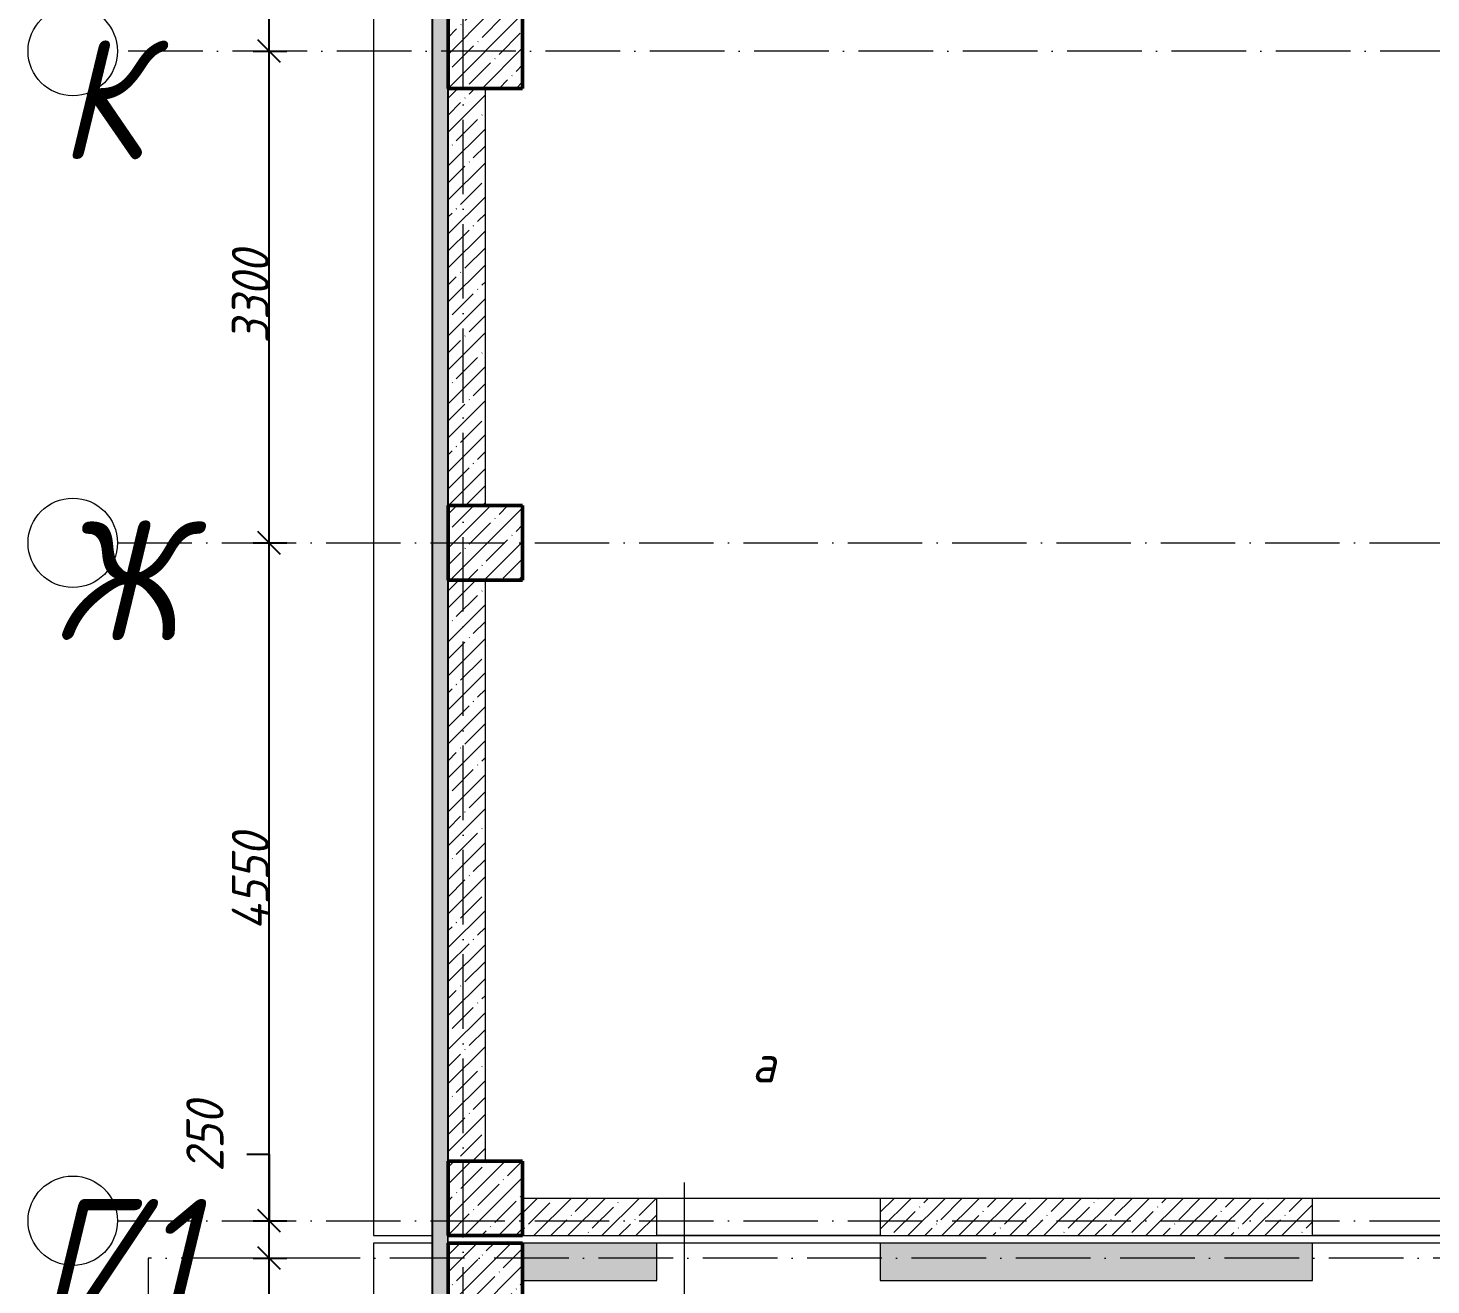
# Model space of a CAD drawing. Header units: millimetres. Extents: x -606178 to 312196, y -19338 to 632709.
# Drawn here: x -605336 to -595922, y 460994 to 469430 of the extents above; entities that cross this region are included whole.
import ezdxf

# ---------------------------------------------------------------- set-up
doc = ezdxf.new("R2010")
doc.units = ezdxf.units.MM
doc.linetypes.add('200_ШТРИХ_ш1п0_6_', pattern=[160, 100, -60])
doc.linetypes.add('50_200_ШТРИХ_1Т_ш5_п1_п1_', pattern=[700, 500, -100, 0, -100])
for name, color, linetype, lineweight in [('A-____-____-DIMS', 7, 'Continuous', 9), ('A-____-NOTE-TEXT', 7, 'Continuous', 9), ('A-DOOR-____-OTLN', 7, 'Continuous', 9), ('A-FLOR-____-OTLN', 7, 'Continuous', 9), ('A-WALL-____-MCUT', 7, 'Continuous', 13), ('A-WALL-____-MCUT-1', 7, 'Continuous', 9), ('A-WALL-____-MCUT-3', 7, 'Continuous', 9), ('A-WALL-____-PATT-1', 7, 'Continuous', 9), ('A-WALL-FNSH-MCUT-1', 7, 'Continuous', 9), ('S-COLS-____-MCUT', 7, 'Continuous', 50), ('S-COLS-____-OTLN', 7, 'Continuous', 9), ('S-GRID-____-IDEN', 7, 'Continuous', 9), ('S-GRID-____-OTLN', 7, 'Continuous', 9), ('S-GRID-____-OTLN-1', 7, '50_200_ШТРИХ_1Т_ш5_п1_п1_', 9)]:
    doc.layers.add(name, color=color, linetype=linetype, lineweight=lineweight)
for name, color, linetype, lineweight, true_color in [('A-DETL-GENF-OTLN-4', 9, '200_ШТРИХ_ш1п0_6_', 9, 0x808080), ('A-DETL-GENF-OTLN-5', 7, 'Continuous', 5, 0xc0c0c0), ('A-DOOR-____-OTLN-1', 7, 'Continuous', 9, 0xffffff)]:
    doc.layers.add(name, color=color, linetype=linetype, lineweight=lineweight, true_color=true_color)
doc.styles.add('ISOCPEUR_I', font='isocpeui.ttf', dxfattribs={"width": 0.9, "height": 2.5})
doc.styles.add('ISOCPEUR_I_9', font='isocpeui.ttf', dxfattribs={"width": 0.9, "height": 250})
doc.dimstyles.new('ISO-2_5_0_9К_БОЛЬШОЙ_ОСИ', dxfattribs={"dimscale": 304.8, "dimtxt": 248.995294, "dimasz": 0.492126, "dimexe": 0.393701, "dimexo": 0, "dimgap": 0, "dimtad": 1, "dimdec": 0, "dimzin": 0, "dimdsep": 46, "dimtxsty": 'ISOCPEUR_I_9', "dimblk1": 'OBLIQUE', "dimblk2": 'OBLIQUE', "dimsah": 1, "dimcen": 0.09, "dimdle": 0.393701, "dimazin": 0, "dimtfac": 1, "dimtdec": 4, "dimtix": 1, "dimtmove": 0, "dimatfit": 3, "dimfxl": 1, "dimtvp": 1, "dimtolj": 1, "dimtzin": 0, "dimarcsym": 2})
doc.dimstyles.new('ISO-2_5_0_9К_БОЛЬШОЙ_ОСИ_1', dxfattribs={"dimscale": 304.8, "dimtxt": 248.995294, "dimasz": 0.492126, "dimexe": 0.393701, "dimexo": 0, "dimgap": 0, "dimtad": 1, "dimdec": 0, "dimzin": 0, "dimdsep": 46, "dimtxsty": 'ISOCPEUR_I_9', "dimblk1": 'OBLIQUE', "dimblk2": 'OBLIQUE', "dimsah": 1, "dimcen": 0.09, "dimdle": 0.393701, "dimazin": 0, "dimtfac": 1, "dimtdec": 4, "dimtix": 1, "dimtmove": 1, "dimatfit": 3, "dimfxl": 1, "dimtvp": 1, "dimtolj": 1, "dimtzin": 0, "dimarcsym": 2})
pattern_1 = [(45, (-600067.05, 451794.26), (-114.04925, 114.04925), []), (45, (-599953, 451794.26), (-114.04925, 114.04925), [201.612, -40.322, 3.353, -36.97])]

# ---------------------------------------------------------------- blocks, each defined once
blk = doc.blocks.new('BSC_Колонна _Прямоугольная - 500х500-V48-АР1_Кладочный план подвала в осях 1-64_А-ГГ')
at = {"layer": 'S-COLS-____-OTLN'}
h = blk.add_hatch(dxfattribs=at)
h.set_pattern_fill('FP_59', color=256, style=0, pattern_type=2)
h.set_pattern_definition([(45, (2200, -9781.04), (-114.0493, 114.0493), []), (45, (2314.05, -9781.04), (-114.0493, 114.0493), [201.612, -40.322, 3.353, -36.97])])
h.paths.add_polyline_path([(-250, -250), (250, -250), (250, 250), (-250, 250)], flags=0)
at = {"layer": 'S-COLS-____-MCUT'}
for p, q in [((250, 250), (-250, 250)), ((-250, 250), (-250, -250)), ((250, -250), (250, 250)), ((-250, -250), (250, -250))]:
    blk.add_line(p, q, dxfattribs=at)
blk = doc.blocks.new('BSC_Колонна _Прямоугольная - 500х500-V51-АР1_Кладочный план подвала в осях 1-64_А-ГГ')
at = {"layer": 'S-COLS-____-OTLN'}
h = blk.add_hatch(dxfattribs=at)
h.set_pattern_fill('FP_62', color=256, style=0, pattern_type=2)
h.set_pattern_definition([(45, (2200, -17481.04), (-114.0493, 114.0493), []), (45, (2314.05, -17481.04), (-114.0493, 114.0493), [201.612, -40.322, 3.353, -36.97])])
h.paths.add_polyline_path([(-250, -250), (250, -250), (250, 250), (-250, 250)], flags=0)
at = {"layer": 'S-COLS-____-MCUT'}
for p, q in [((250, 250), (-250, 250)), ((-250, 250), (-250, -250)), ((250, -250), (250, 250)), ((-250, -250), (250, -250))]:
    blk.add_line(p, q, dxfattribs=at)
blk = doc.blocks.new('BSC_Колонна _Прямоугольная - 500х500-V108-АР1_Кладочный план подвала в осях 1-64_А-ГГ')
at = {"layer": 'S-COLS-____-OTLN'}
h = blk.add_hatch(dxfattribs=at)
h.set_pattern_fill('FP_120', color=256, style=0, pattern_type=2)
h.set_pattern_definition([(45, (2200, -14181.04), (-114.0493, 114.0493), []), (45, (2314.05, -14181.04), (-114.0493, 114.0493), [201.612, -40.322, 3.353, -36.97])])
h.paths.add_polyline_path([(-250, -250), (250, -250), (250, 250), (-250, 250)], flags=0)
at = {"layer": 'S-COLS-____-MCUT'}
for p, q in [((250, 250), (-250, 250)), ((-250, 250), (-250, -250)), ((250, -250), (250, 250)), ((-250, -250), (250, -250))]:
    blk.add_line(p, q, dxfattribs=at)
blk = doc.blocks.new('Проем_Дверь_Прямоугольный - 1500х2200h_проемы без заполнения-26839827-АР1_Кладочный план подвала в осях 1-64_А-ГГ')
at = {"layer": 'A-DOOR-____-OTLN-1'}
for p, q in [((750, 125), (-750, 125)), ((750, -125), (-750, -125))]:
    blk.add_line(p, q, dxfattribs=at)
blk = doc.blocks.new('BSC_Колонна _Прямоугольная - 500х500-V148-АР1_Кладочный план подвала в осях 1-64_А-ГГ')
at = {"layer": 'S-COLS-____-OTLN'}
h = blk.add_hatch(dxfattribs=at)
h.set_pattern_fill('FP_164', color=256, style=0, pattern_type=2)
h.set_pattern_definition([(45, (2200, -9231.04), (-114.0493, 114.0493), []), (45, (2314.05, -9231.04), (-114.0493, 114.0493), [201.612, -40.322, 3.353, -36.97])])
h.paths.add_polyline_path([(-250, -250), (250, -250), (250, 250), (-250, 250)], flags=0)
at = {"layer": 'S-COLS-____-MCUT'}
for p, q in [((250, 250), (-250, 250)), ((-250, 250), (-250, -250)), ((250, -250), (250, 250)), ((-250, -250), (250, -250))]:
    blk.add_line(p, q, dxfattribs=at)
blk = doc.blocks.new('DET_L_Имитация разреза_ISO2-5 - Вправо-27489999-АР1_Кладочный план подвала в осях 1-64_А-ГГ')
at = {"layer": 'A-DETL-GENF-OTLN-5'}
blk.add_line((143.1, 0), (4393.7, 0), dxfattribs=at)
blk = doc.blocks.new('Ось сетки - Круг_Ø6_00__ISO-2_5_0_9K_-25732049-АР1_Кладочный план подвала в осях 1-64_А-ГГ')
at = {"layer": 'S-GRID-____-IDEN'}
blk.add_circle((0, 0), 3, dxfattribs=at)
blk = doc.blocks.new('_Oblique')
at = {"color": 0, "linetype": 'ByBlock', "lineweight": -2}
blk.add_line((-0.5, -0.5), (0.5, 0.5), dxfattribs=at)
blk = doc.blocks.new('*D3965')
at = {"layer": 'A-____-____-DIMS', "color": 0, "lineweight": -2, "transparency": 16777216}
for p, q in [((-603718.4, 457655.3), (-603718.4, 461295.3)), ((-603824.5, 461175.3), (-603598.4, 461175.3)), ((-603824.5, 457775.3), (-603598.4, 457775.3))]:
    blk.add_line(p, q, dxfattribs=at)
at = {"layer": 'Defpoints', "color": 0, "transparency": 16777216}
for p in [(-603824.5, 461175.3), (-603718.4, 461175.3), (-603824.5, 457775.3)]:
    blk.add_point(p, dxfattribs=at)
at = {"layer": 'A-____-____-DIMS', "color": 0, "lineweight": -2, "transparency": 16777216, "xscale": 150, "yscale": 150, "zscale": 150}
for p, rotation in [((-603718.4, 461175.3), 90), ((-603718.4, 457775.3), 270)]:
    blk.add_blockref('_Oblique', p, dxfattribs=dict(at, rotation=rotation))
at = {"layer": 'A-____-____-DIMS', "color": 0, "transparency": 16777216, "insert": (-603843.4, 459475.3), "char_height": 250, "width": 781.462, "attachment_point": 5, "rotation": 90, "style": 'ISOCPEUR_I_9'}
blk.add_mtext('\\A1;3400', dxfattribs=at)
blk = doc.blocks.new('*D3966')
at = {"layer": 'A-____-____-DIMS', "color": 0, "lineweight": -2, "transparency": 16777216}
for p, q in [((-603868.4, 461872.2), (-603718.4, 461872.2)), ((-603718.4, 461872.2), (-603718.4, 461425.3)), ((-603718.4, 461055.3), (-603718.4, 461545.3)), ((-603824.5, 461425.3), (-603598.4, 461425.3)), ((-603824.5, 461175.3), (-603598.4, 461175.3))]:
    blk.add_line(p, q, dxfattribs=at)
at = {"layer": 'Defpoints', "color": 0, "transparency": 16777216}
for p in [(-603824.5, 461425.3), (-603718.4, 461425.3), (-603824.5, 461175.3)]:
    blk.add_point(p, dxfattribs=at)
at = {"layer": 'A-____-____-DIMS', "color": 0, "lineweight": -2, "transparency": 16777216, "xscale": 150, "yscale": 150, "zscale": 150}
for p, rotation in [((-603718.4, 461425.3), 90), ((-603718.4, 461175.3), 270)]:
    blk.add_blockref('_Oblique', p, dxfattribs=dict(at, rotation=rotation))
at = {"layer": 'A-____-____-DIMS', "color": 0, "transparency": 16777216, "insert": (-604274.1, 461754.4), "char_height": 250, "width": 568.858, "attachment_point": 1, "rotation": 90, "line_spacing_factor": 1.149209, "style": 'ISOCPEUR_I_9'}
blk.add_mtext('\\A1;250', dxfattribs=at)
blk = doc.blocks.new('*D3967')
at = {"layer": 'A-____-____-DIMS', "color": 0, "lineweight": -2, "transparency": 16777216}
for p, q in [((-603718.4, 461305.3), (-603718.4, 466095.3)), ((-603824.5, 465975.3), (-603598.4, 465975.3)), ((-603824.5, 461425.3), (-603598.4, 461425.3))]:
    blk.add_line(p, q, dxfattribs=at)
at = {"layer": 'Defpoints', "color": 0, "transparency": 16777216}
for p in [(-603824.5, 465975.3), (-603718.4, 465975.3), (-603824.5, 461425.3)]:
    blk.add_point(p, dxfattribs=at)
at = {"layer": 'A-____-____-DIMS', "color": 0, "lineweight": -2, "transparency": 16777216, "xscale": 150, "yscale": 150, "zscale": 150}
for p, rotation in [((-603718.4, 465975.3), 90), ((-603718.4, 461425.3), 270)]:
    blk.add_blockref('_Oblique', p, dxfattribs=dict(at, rotation=rotation))
at = {"layer": 'A-____-____-DIMS', "color": 0, "transparency": 16777216, "insert": (-603843.4, 463700.3), "char_height": 250, "width": 781.462, "attachment_point": 5, "rotation": 90, "style": 'ISOCPEUR_I_9'}
blk.add_mtext('\\A1;4550', dxfattribs=at)
blk = doc.blocks.new('*D3968')
at = {"layer": 'A-____-____-DIMS', "color": 0, "lineweight": -2, "transparency": 16777216}
for p, q in [((-603718.4, 465855.3), (-603718.4, 469395.3)), ((-603824.5, 469275.3), (-603598.4, 469275.3)), ((-603824.5, 465975.3), (-603598.4, 465975.3))]:
    blk.add_line(p, q, dxfattribs=at)
at = {"layer": 'Defpoints', "color": 0, "transparency": 16777216}
for p in [(-603824.5, 469275.3), (-603718.4, 469275.3), (-603824.5, 465975.3)]:
    blk.add_point(p, dxfattribs=at)
at = {"layer": 'A-____-____-DIMS', "color": 0, "lineweight": -2, "transparency": 16777216, "xscale": 150, "yscale": 150, "zscale": 150}
for p, rotation in [((-603718.4, 469275.3), 90), ((-603718.4, 465975.3), 270)]:
    blk.add_blockref('_Oblique', p, dxfattribs=dict(at, rotation=rotation))
at = {"layer": 'A-____-____-DIMS', "color": 0, "transparency": 16777216, "insert": (-603843.4, 467625.3), "char_height": 250, "width": 758.478, "attachment_point": 5, "rotation": 90, "style": 'ISOCPEUR_I_9'}
blk.add_mtext('\\A1;3300', dxfattribs=at)
blk = doc.blocks.new('*D3969')
at = {"layer": 'A-____-____-DIMS', "color": 0, "lineweight": -2, "transparency": 16777216}
for p, q in [((-603718.4, 469155.3), (-603718.4, 475395.3)), ((-603824.5, 475275.3), (-603598.4, 475275.3)), ((-603824.5, 469275.3), (-603598.4, 469275.3))]:
    blk.add_line(p, q, dxfattribs=at)
at = {"layer": 'Defpoints', "color": 0, "transparency": 16777216}
for p in [(-603824.5, 475275.3), (-603718.4, 475275.3), (-603824.5, 469275.3)]:
    blk.add_point(p, dxfattribs=at)
at = {"layer": 'A-____-____-DIMS', "color": 0, "lineweight": -2, "transparency": 16777216, "xscale": 150, "yscale": 150, "zscale": 150}
for p, rotation in [((-603718.4, 475275.3), 90), ((-603718.4, 469275.3), 270)]:
    blk.add_blockref('_Oblique', p, dxfattribs=dict(at, rotation=rotation))
at = {"layer": 'A-____-____-DIMS', "color": 0, "transparency": 16777216, "insert": (-603843.4, 472275.3), "char_height": 250, "width": 758.478, "attachment_point": 5, "rotation": 90, "style": 'ISOCPEUR_I_9'}
blk.add_mtext('\\A1;6000', dxfattribs=at)

msp = doc.modelspace()

# ---------------------------------------------------------------- hatches: boundary and pattern name
at = {"layer": 'A-WALL-____-PATT-1'}
h = msp.add_hatch(dxfattribs=at)
h.set_pattern_fill('FP_91', color=256, style=0, pattern_type=2)
h.set_pattern_definition([(0, (-600067.05, 451794.26), (120.968, 69.841), [80.645, -161.29]), (120, (-600067.05, 451794.26), (-120.96808, 69.84086), [80.645, -161.29]), (60, (-600067.05, 451794.26), (-8e-05, 139.68186), [0, -161.29, 80.645, 0])])
h.paths.add_polyline_path([(-602519.047, 449773.3011), (-602519.047, 499527.3011), (-602619.047, 499527.3011), (-602619.047, 449773.3011)], flags=0)
h = msp.add_hatch(dxfattribs=at)
h.set_pattern_fill('FP_1', color=256, style=0, pattern_type=2)
h.set_pattern_definition(pattern_1)
h.paths.add_polyline_path([(-602267.047, 466225.3011), (-602267.047, 469025.3011), (-602517.047, 469025.3011), (-602517.047, 466225.3011)], flags=0)
h = msp.add_hatch(dxfattribs=at)
h.set_pattern_fill('FP_1', color=256, style=0, pattern_type=2)
h.set_pattern_definition(pattern_1)
h.paths.add_polyline_path([(-602267.047, 461825.3011), (-602267.047, 465725.3011), (-602517.047, 465725.3011), (-602517.047, 461825.3011)], flags=0)
h = msp.add_hatch(dxfattribs=at)
h.set_pattern_fill('FP_1', color=256, style=0, pattern_type=2)
h.set_pattern_definition(pattern_1)
h.paths.add_polyline_path([(-594967.047, 461325.3011), (-594967.047, 461575.3011), (-595216.9048, 461575.3011), (-595216.9048, 461325.3011)], flags=0)
h.paths.add_polyline_path([(-596716.9048, 461325.3011), (-596716.9048, 461575.3011), (-599617.047, 461575.3011), (-599617.047, 461325.3011)], flags=0)
h.paths.add_polyline_path([(-601117.047, 461325.3011), (-601117.047, 461575.3011), (-602017.047, 461575.3011), (-602017.047, 461325.3011)], flags=0)
h = msp.add_hatch(dxfattribs=at)
h.set_pattern_fill('FP_1', color=256, style=0, pattern_type=2)
h.set_pattern_definition(pattern_1)
h.paths.add_polyline_path([(-575337.3696, 461025.3011), (-574267.047, 461025.3011), (-574267.047, 461275.3011), (-595216.9048, 461275.3011), (-595216.9048, 461025.3011), (-577104.8728, 461025.3011)], flags=0)
h.paths.add_polyline_path([(-596716.9048, 461025.3011), (-596717.9048, 461275.3011), (-599617.047, 461275.3011), (-599617.047, 461025.3011), (-596717.9048, 461025.3011)], flags=0)
h.paths.add_polyline_path([(-601117.047, 461025.3011), (-601117.047, 461275.3011), (-602017.047, 461275.3011), (-602017.047, 461025.3011)], flags=0)

# ---------------------------------------------------------------- linework, layer by layer
at = {"layer": 'A-FLOR-____-OTLN'}
for p, q in [((-603017.047, 500025.3011), (-603017.047, 461325.3011)), ((-603017.047, 461325.3011), (-602627.047, 461325.3011)), ((-602627.047, 461275.3011), (-603017.047, 461275.3011)), ((-603017.047, 461275.3011), (-603017.047, 452331.5619)), ((-601117.047, 461325.3011), (-599617.047, 461325.3011)), ((-599617.047, 461275.3011), (-601117.047, 461275.3011)), ((-596716.9048, 461325.3011), (-595216.9048, 461325.3011)), ((-595216.9048, 461275.3011), (-596716.9048, 461275.3011))]:
    msp.add_line(p, q, dxfattribs=at)
at = {"layer": 'A-WALL-____-MCUT'}
for p, q in [((-602627.047, 499635.3011), (-602627.047, 449765.3011)), ((-602619.047, 449773.3011), (-602619.047, 499627.3011))]:
    msp.add_line(p, q, dxfattribs=at)
at = {"layer": 'A-WALL-____-MCUT-1'}
for p, q in [((-602517.047, 469025.3011), (-602517.047, 466225.3011)), ((-602267.047, 466225.3011), (-602267.047, 469025.3011)), ((-602517.047, 465725.3011), (-602517.047, 461825.3011)), ((-602267.047, 461825.3011), (-602267.047, 465725.3011)), ((-601117.047, 461575.3011), (-602017.047, 461575.3011)), ((-601117.047, 461325.3011), (-601117.047, 461575.3011)), ((-596716.9048, 461575.3011), (-599617.047, 461575.3011)), ((-599617.047, 461575.3011), (-599617.047, 461325.3011)), ((-596716.9048, 461325.3011), (-596716.9048, 461575.3011)), ((-602017.047, 461325.3011), (-601117.047, 461325.3011)), ((-601117.047, 461275.3011), (-602017.047, 461275.3011)), ((-601117.047, 461025.3011), (-601117.047, 461275.3011)), ((-599617.047, 461325.3011), (-596716.9048, 461325.3011)), ((-596716.9048, 461275.3011), (-599617.047, 461275.3011)), ((-599617.047, 461275.3011), (-599617.047, 461025.3011)), ((-596716.9048, 461025.3011), (-596716.9048, 461275.3011)), ((-602017.047, 461025.3011), (-601117.047, 461025.3011)), ((-599617.047, 461025.3011), (-596717.9048, 461025.3011))]:
    msp.add_line(p, q, dxfattribs=at)
at = {"layer": 'A-WALL-____-MCUT-3'}
msp.add_line((-602519.047, 449873.3011), (-602519.047, 499527.3011), dxfattribs=at)
at = {"layer": 'A-WALL-FNSH-MCUT-1'}
msp.add_line((-602517.047, 461275.3011), (-602517.047, 461325.3011), dxfattribs=at)
at = {"layer": 'S-GRID-____-OTLN'}
msp.add_line((-604529.5766, 461175.3011), (-604529.5766, 460663.6943), dxfattribs=at)
at = {"layer": 'S-GRID-____-OTLN-1'}
for p, q in [((-602417.047, 447311.6528), (-602417.047, 501675.2188)), ((-573359.3078, 469275.3011), (-604735.8172, 469275.3011)), ((-604735.8172, 465975.3011), (-573359.3078, 465975.3011)), ((-604735.8172, 461425.3011), (-576196.4463, 461425.3011)), ((-495992.6403, 461175.3011), (-604529.5766, 461175.3011))]:
    msp.add_line(p, q, dxfattribs=at)

# ---------------------------------------------------------------- block references
at = {"layer": 'A-DETL-GENF-OTLN-4', "rotation": 89.99999999999994}
msp.add_blockref('DET_L_Имитация разреза_ISO2-5 - Вправо-27489999-АР1_Кладочный план подвала в осях 1-64_А-ГГ', (-600931.6196, 457288.4934), dxfattribs=at)
at = {"layer": 'A-DOOR-____-OTLN'}
for p in [(-600367.047, 461450.3011), (-595966.9048, 461450.3011)]:
    msp.add_blockref('Проем_Дверь_Прямоугольный - 1500х2200h_проемы без заполнения-26839827-АР1_Кладочный план подвала в осях 1-64_А-ГГ', p, dxfattribs=at)
at = {"layer": 'S-COLS-____-OTLN'}
for name, p in [('BSC_Колонна _Прямоугольная - 500х500-V51-АР1_Кладочный план подвала в осях 1-64_А-ГГ', (-602267.047, 469275.3011)), ('BSC_Колонна _Прямоугольная - 500х500-V108-АР1_Кладочный план подвала в осях 1-64_А-ГГ', (-602267.047, 465975.3011)), ('BSC_Колонна _Прямоугольная - 500х500-V48-АР1_Кладочный план подвала в осях 1-64_А-ГГ', (-602267.047, 461575.3011)), ('BSC_Колонна _Прямоугольная - 500х500-V148-АР1_Кладочный план подвала в осях 1-64_А-ГГ', (-602267.047, 461025.3011))]:
    msp.add_blockref(name, p, dxfattribs=at)
at = {"layer": 'S-GRID-____-IDEN', "xscale": 99.99999999999993, "yscale": 99.99999999999993, "zscale": 99.99999999999993}
for p, rotation in [((-605035.8172, 469275.3011), 89.9999999999998), ((-605035.8172, 465975.3011), 269.9999999999996), ((-605035.8172, 461425.3011), 269.9999999999996)]:
    msp.add_blockref('Ось сетки - Круг_Ø6_00__ISO-2_5_0_9K_-25732049-АР1_Кладочный план подвала в осях 1-64_А-ГГ', p, dxfattribs=dict(at, rotation=rotation))

# ---------------------------------------------------------------- texts
at = {"layer": 'A-____-NOTE-TEXT', "insert": (-600479.2292, 462604.3676), "char_height": 250, "width": 223.670813, "attachment_point": 1, "style": 'ISOCPEUR_I'}
msp.add_mtext('\\fISOCPEUR|b0|i1|c204|p34|;\\W.9;а', dxfattribs=at)
at = {"layer": 'S-GRID-____-IDEN', "char_height": 800, "attachment_point": 1, "style": 'ISOCPEUR_I'}
for s, insert, width in [('\\fISOCPEUR|b0|i1|c204|p34|;\\W.9;К', (-605128.6376, 469351.377), 223.670812), ('\\fISOCPEUR|b0|i1|c204|p34|;\\W.9;Ж', (-605157.6467, 466121.9336), 281.392312), ('\\fISOCPEUR|b0|i1|c204|p34|;\\W.9;Г', (-605267.4467, 461571.9336), 202.02525), ('/1', (-605100.7592, 461571.9336), 346.329)]:
    msp.add_mtext(s, dxfattribs=dict(at, insert=insert, width=width))

# ---------------------------------------------------------------- dimensions: what is measured, and where the dimension line sits
at = {"layer": 'A-____-____-DIMS'}
for base, p1, p2, override, picture, middle in [((-603718.4425, 475275.3011), (-603824.5086, 469275.3011), (-603824.5086, 475275.3011), {"dimtxt": 400, "dimpost": '<>', "dimfxl": 6000}, '*D3969', (-603843.4425, 472275.3011)), ((-603718.4425, 469275.3011), (-603824.5086, 465975.3011), (-603824.5086, 469275.3011), {"dimtxt": 400, "dimpost": '<>', "dimfxl": 3300}, '*D3968', (-603843.4425, 467625.3011)), ((-603718.4425, 465975.3011), (-603824.5086, 461425.3011), (-603824.5086, 465975.3011), {"dimtxt": 400, "dimpost": '<>', "dimfxl": 4550}, '*D3967', (-603843.4425, 463700.3011)), ((-603718.4425, 461175.3011), (-603824.5086, 457775.3011), (-603824.5086, 461175.3011), {"dimtxt": 400, "dimpost": '<>', "dimfxl": 3400}, '*D3965', (-603843.4425, 459475.3011))]:
    dim = msp.add_linear_dim(base=base, p1=p1, p2=p2, angle=90, dimstyle='ISO-2_5_0_9К_БОЛЬШОЙ_ОСИ', override=override, dxfattribs=at)
    dim.commit()
    dim.dimension.update_dxf_attribs({"geometry": picture, "text_midpoint": middle})
dim = msp.add_linear_dim(base=(-603718.4425, 461425.3011), p1=(-603824.5086, 461175.3011), p2=(-603824.5086, 461425.3011), angle=90, dimstyle='ISO-2_5_0_9К_БОЛЬШОЙ_ОСИ_1', override={"dimtxt": 400, "dimpost": '<>', "dimfxl": 250}, dxfattribs=at)
dim.commit()
dim.dimension.update_dxf_attribs({"geometry": '*D3966', "text_midpoint": (-603878.3898, 461872.153), "dimtype": 160, "text_rotation": 90})

doc.saveas('drawing.dxf')
